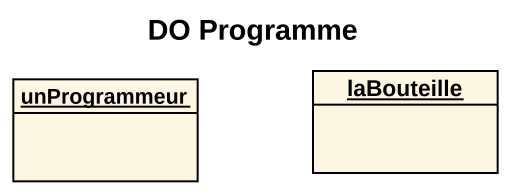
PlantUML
@startuml
title DO Programme
hide circle
hide empty members
object unProgrammeur
object laBouteille
@enduml
